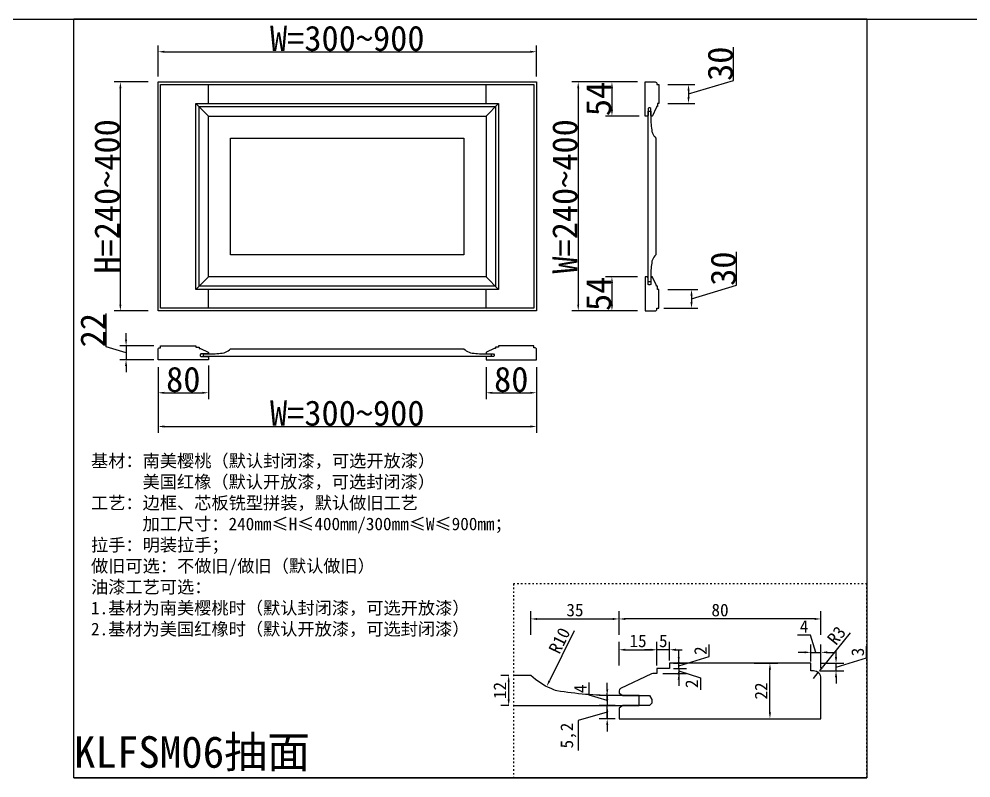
# Model space of a CAD drawing. Header units: millimetres. Extents: x 85186 to 129000, y -77269 to -36327.
# Drawn here: x 88333 to 89842, y -62371 to -61167 of the extents above; entities that cross this region are included whole.
import ezdxf

# ---------------------------------------------------------------- set-up
doc = ezdxf.new("R2010")
doc.units = ezdxf.units.MM
doc.linetypes.add('100', pattern=[30, 12, -18])
doc.layers.add('主色线', color=29, linetype='Continuous', lineweight=5)
doc.styles.add('KLF-1_宋体', font='SimSun.ttf')
doc.styles.get("Standard").update_dxf_attribs({"font": 'SimSun.ttf'})
doc.styles.add('ZB_宋体', font='SimSun.ttf')
doc.dimstyles.new('ZB16-1.0+4倍大样', dxfattribs={"dimscale": 10, "dimtxt": 2, "dimasz": 1, "dimexe": 1.25, "dimexo": 0.625, "dimgap": 0.4, "dimtad": 1, "dimdec": 1, "dimlfac": 0.25, "dimtxsty": 'Standard', "dimcen": 2.5, "dimclrd": 144, "dimclre": 144, "dimclrt": 4, "dimadec": 0, "dimazin": 0, "dimtfac": 1, "dimtdec": 1, "dimtmove": 1, "dimatfit": 3, "dimfxlon": 1, "dimarcsym": 0})
doc.dimstyles.new('客来福标注小', dxfattribs={"dimscale": 20, "dimtxt": 2, "dimasz": 0.5, "dimexe": 0.5, "dimexo": 0, "dimgap": 0.05, "dimtad": 1, "dimdec": 0, "dimzin": 0, "dimdsep": 46, "dimtxsty": 'Standard', "dimcen": 0, "dimclrd": 256, "dimclre": 256, "dimclrt": 256, "dimadec": 0, "dimazin": 0, "dimtfac": 1, "dimtdec": 0, "dimtofl": 0, "dimtmove": 1, "dimatfit": 3, "dimfxl": 2.2, "dimfxlon": 1, "dimtolj": 1, "dimtzin": 0, "dimarcsym": 0})

# ---------------------------------------------------------------- blocks, each defined once
blk = doc.blocks.new('*D2951')
at = {"lineweight": -2, "transparency": 16777216}
for p, q in [((88553.5, -61258.4), (88553.5, -61209)), ((89153.5, -61258.4), (89153.5, -61209)), ((88563.5, -61219), (89143.5, -61219))]:
    blk.add_line(p, q, dxfattribs=at)
at = {"transparency": 16777216}
for points in [[(88563.5, -61217.3), (88563.5, -61220.6), (88553.5, -61219)], [(89143.5, -61217.3), (89143.5, -61220.6), (89153.5, -61219)]]:
    blk.add_solid(points, dxfattribs=at)
at = {"layer": 'Defpoints', "color": 0, "transparency": 16777216}
for p in [(89153.5, -61219), (88553.5, -61258.4), (89153.5, -61258.4)]:
    blk.add_point(p, dxfattribs=at)
at = {"transparency": 16777216, "insert": (88853.5, -61198), "char_height": 40, "attachment_point": 5, "style": 'KLF-1_宋体'}
blk.add_mtext('\\A1;W=300~900', dxfattribs=at)
blk = doc.blocks.new('*D2952')
at = {"lineweight": -2, "transparency": 16777216}
for p, q in [((88553.5, -61719), (88553.5, -61769.8)), ((88633.5, -61716.5), (88633.5, -61769.8)), ((88563.5, -61759.8), (88623.5, -61759.8))]:
    blk.add_line(p, q, dxfattribs=at)
at = {"transparency": 16777216}
for points in [[(88563.5, -61758.2), (88563.5, -61761.5), (88553.5, -61759.8)], [(88623.5, -61758.2), (88623.5, -61761.5), (88633.5, -61759.8)]]:
    blk.add_solid(points, dxfattribs=at)
at = {"layer": 'Defpoints', "color": 0, "transparency": 16777216}
for p in [(88553.5, -61719), (88633.5, -61716.5), (88633.5, -61759.8)]:
    blk.add_point(p, dxfattribs=at)
at = {"transparency": 16777216, "insert": (88593.5, -61738.8), "char_height": 40, "attachment_point": 5, "style": 'KLF-1_宋体'}
blk.add_mtext('\\A1;80', dxfattribs=at)
blk = doc.blocks.new('*D2953')
at = {"lineweight": -2, "transparency": 16777216}
for p, q in [((89073.5, -61719), (89073.5, -61769.8)), ((89153.5, -61719), (89153.5, -61769.8)), ((89083.5, -61759.8), (89143.5, -61759.8))]:
    blk.add_line(p, q, dxfattribs=at)
at = {"transparency": 16777216}
for points in [[(89083.5, -61758.2), (89083.5, -61761.5), (89073.5, -61759.8)], [(89143.5, -61758.2), (89143.5, -61761.5), (89153.5, -61759.8)]]:
    blk.add_solid(points, dxfattribs=at)
at = {"layer": 'Defpoints', "color": 0, "transparency": 16777216}
for p in [(89073.5, -61719), (89153.5, -61719), (89153.5, -61759.8)]:
    blk.add_point(p, dxfattribs=at)
at = {"transparency": 16777216, "insert": (89113.5, -61738.8), "char_height": 40, "attachment_point": 5, "style": 'KLF-1_宋体'}
blk.add_mtext('\\A1;80', dxfattribs=at)
blk = doc.blocks.new('*D2954')
at = {"lineweight": -2, "transparency": 16777216}
for p, q in [((88537.8, -61266.9), (88483.8, -61266.9)), ((88493.8, -61619.9), (88493.8, -61276.9)), ((88537.8, -61629.9), (88483.8, -61629.9))]:
    blk.add_line(p, q, dxfattribs=at)
at = {"transparency": 16777216}
for points in [[(88492.1, -61276.9), (88495.4, -61276.9), (88493.8, -61266.9)], [(88492.1, -61619.9), (88495.4, -61619.9), (88493.8, -61629.9)]]:
    blk.add_solid(points, dxfattribs=at)
at = {"layer": 'Defpoints', "color": 0, "transparency": 16777216}
for p in [(88493.8, -61266.9), (88563, -61266.9), (88563, -61629.9)]:
    blk.add_point(p, dxfattribs=at)
at = {"transparency": 16777216, "insert": (88472.8, -61448.4), "char_height": 40, "attachment_point": 5, "rotation": 90, "style": 'KLF-1_宋体'}
blk.add_mtext('\\A1;H=240~400', dxfattribs=at)
blk = doc.blocks.new('*D2955')
at = {"lineweight": -2, "transparency": 16777216}
for p, q in [((88553.5, -61769.3), (88553.5, -61823.3)), ((89153.5, -61769.3), (89153.5, -61823.3)), ((88563.5, -61813.3), (89143.5, -61813.3))]:
    blk.add_line(p, q, dxfattribs=at)
at = {"transparency": 16777216}
for points in [[(88563.5, -61811.6), (88563.5, -61815), (88553.5, -61813.3)], [(89143.5, -61811.6), (89143.5, -61815), (89153.5, -61813.3)]]:
    blk.add_solid(points, dxfattribs=at)
at = {"layer": 'Defpoints', "color": 0, "transparency": 16777216}
for p in [(88553.5, -61736.2), (89153.5, -61736.2), (89153.5, -61813.3)]:
    blk.add_point(p, dxfattribs=at)
at = {"transparency": 16777216, "insert": (88853.5, -61792.3), "char_height": 40, "attachment_point": 5, "style": 'KLF-1_宋体'}
blk.add_mtext('\\A1;W=300~900', dxfattribs=at)
blk = doc.blocks.new('*D2956')
at = {"color": 144, "lineweight": -2, "transparency": 16777216}
for p, q in [((89284.5, -62143.5), (89284.5, -62106)), ((89594.5, -62118.5), (89294.5, -62118.5)), ((89604.5, -62143.5), (89604.5, -62106))]:
    blk.add_line(p, q, dxfattribs=at)
at = {"color": 144, "transparency": 16777216}
for points in [[(89294.5, -62116.9), (89294.5, -62120.2), (89284.5, -62118.5)], [(89594.5, -62116.9), (89594.5, -62120.2), (89604.5, -62118.5)]]:
    blk.add_solid(points, dxfattribs=at)
at = {"layer": 'Defpoints', "color": 0, "transparency": 16777216}
for p in [(89284.5, -62118.5), (89604.5, -62198.1), (89284.5, -62240.2)]:
    blk.add_point(p, dxfattribs=at)
at = {"color": 4, "transparency": 16777216, "insert": (89444.5, -62104.5), "char_height": 20, "attachment_point": 5}
blk.add_mtext('80', dxfattribs=at)
blk = doc.blocks.new('*D2957')
at = {"color": 144, "lineweight": -2, "transparency": 16777216}
for p, q in [((89109.4, -62208), (89096.9, -62208)), ((89109.4, -62246), (89109.4, -62218)), ((89109.4, -62256), (89096.9, -62256))]:
    blk.add_line(p, q, dxfattribs=at)
at = {"color": 144, "transparency": 16777216}
for points in [[(89107.7, -62218), (89111, -62218), (89109.4, -62208)], [(89107.7, -62246), (89111, -62246), (89109.4, -62256)]]:
    blk.add_solid(points, dxfattribs=at)
at = {"layer": 'Defpoints', "color": 0, "transparency": 16777216}
for p in [(89109.4, -62208), (89111.7, -62208), (89111.7, -62256)]:
    blk.add_point(p, dxfattribs=at)
at = {"color": 4, "transparency": 16777216, "insert": (89095.4, -62232), "char_height": 20, "attachment_point": 5, "rotation": 90}
blk.add_mtext('12', dxfattribs=at)
blk = doc.blocks.new('*D2958')
at = {"color": 144, "lineweight": -2, "transparency": 16777216}
for p, q in [((89498.6, -62188.8), (89536.1, -62188.8)), ((89523.6, -62266.8), (89523.6, -62198.8)), ((89505.7, -62276.8), (89536.1, -62276.8))]:
    blk.add_line(p, q, dxfattribs=at)
at = {"color": 144, "transparency": 16777216}
for points in [[(89522, -62198.8), (89525.3, -62198.8), (89523.6, -62188.8)], [(89522, -62266.8), (89525.3, -62266.8), (89523.6, -62276.8)]]:
    blk.add_solid(points, dxfattribs=at)
at = {"layer": 'Defpoints', "color": 0, "transparency": 16777216}
for p in [(89465.9, -62188.8), (89523.6, -62188.8), (89499.4, -62276.8)]:
    blk.add_point(p, dxfattribs=at)
at = {"color": 4, "transparency": 16777216, "insert": (89509.6, -62232.8), "char_height": 20, "attachment_point": 5, "rotation": 90}
blk.add_mtext('22', dxfattribs=at)
blk = doc.blocks.new('*D2959')
at = {"color": 144, "lineweight": -2, "transparency": 16777216}
for p, q in [((89144.5, -62143.5), (89144.5, -62106)), ((89154.5, -62118.5), (89274.5, -62118.5)), ((89284.5, -62143.5), (89284.5, -62106))]:
    blk.add_line(p, q, dxfattribs=at)
at = {"color": 144, "transparency": 16777216}
for points in [[(89154.5, -62116.9), (89154.5, -62120.2), (89144.5, -62118.5)], [(89274.5, -62116.9), (89274.5, -62120.2), (89284.5, -62118.5)]]:
    blk.add_solid(points, dxfattribs=at)
at = {"layer": 'Defpoints', "color": 0, "transparency": 16777216}
for p in [(89284.5, -62118.5), (89144.5, -62181.5), (89284.5, -62209.5)]:
    blk.add_point(p, dxfattribs=at)
at = {"color": 4, "transparency": 16777216, "insert": (89214.5, -62104.5), "char_height": 20, "attachment_point": 5}
blk.add_mtext('35', dxfattribs=at)
blk = doc.blocks.new('*D2960')
at = {"color": 144, "lineweight": -2, "transparency": 16777216}
for p, q in [((89676.9, -62180.3), (89676.9, -62161.5)), ((89628.4, -62178.8), (89628.4, -62168.8)), ((89603.4, -62188.8), (89640.9, -62188.8)), ((89628.4, -62194.8), (89676.9, -62180.3)), ((89628.4, -62200.9), (89628.4, -62188.8)), ((89628.4, -62200.9), (89628.4, -62188.8)), ((89603.4, -62200.9), (89640.9, -62200.9)), ((89628.4, -62210.9), (89628.4, -62220.9))]:
    blk.add_line(p, q, dxfattribs=at)
at = {"color": 144, "transparency": 16777216}
for points in [[(89626.7, -62178.8), (89630.1, -62178.8), (89628.4, -62188.8)], [(89626.7, -62210.9), (89630.1, -62210.9), (89628.4, -62200.9)]]:
    blk.add_solid(points, dxfattribs=at)
at = {"layer": 'Defpoints', "color": 0, "transparency": 16777216}
for p in [(89556.2, -62188.8), (89628.4, -62188.8), (89556.2, -62200.9)]:
    blk.add_point(p, dxfattribs=at)
at = {"color": 4, "transparency": 16777216, "insert": (89662.9, -62170.9), "char_height": 20, "attachment_point": 5, "rotation": 90}
blk.add_mtext('3', dxfattribs=at)
blk = doc.blocks.new('*D2961')
at = {"color": 144, "lineweight": -2, "transparency": 16777216}
for p, q in [((89587.8, -62144.5), (89567.5, -62144.5)), ((89596.5, -62171.5), (89587.8, -62144.5)), ((89588.5, -62185.9), (89588.5, -62159)), ((89604.5, -62196.5), (89604.5, -62159)), ((89578.5, -62171.5), (89568.5, -62171.5)), ((89588.5, -62171.5), (89604.5, -62171.5)), ((89588.5, -62171.5), (89604.5, -62171.5)), ((89614.5, -62171.5), (89624.5, -62171.5))]:
    blk.add_line(p, q, dxfattribs=at)
at = {"color": 144, "transparency": 16777216}
for points in [[(89578.5, -62169.8), (89578.5, -62173.1), (89588.5, -62171.5)], [(89614.5, -62169.8), (89614.5, -62173.1), (89604.5, -62171.5)]]:
    blk.add_solid(points, dxfattribs=at)
at = {"layer": 'Defpoints', "color": 0, "transparency": 16777216}
for p in [(89604.5, -62171.5), (89588.5, -62192.2), (89604.5, -62209.7)]:
    blk.add_point(p, dxfattribs=at)
at = {"color": 4, "transparency": 16777216, "insert": (89577.7, -62130.5), "char_height": 20, "attachment_point": 5}
blk.add_mtext('4', dxfattribs=at)
blk = doc.blocks.new('*D2962')
at = {"color": 144, "lineweight": -2, "transparency": 16777216}
for p, q in [((89650.7, -62140.3), (89606.3, -62195.7)), ((89592.5, -62212.9), (89600, -62203.5))]:
    blk.add_line(p, q, dxfattribs=at)
at = {"color": 144, "transparency": 16777216}
blk.add_solid([(89605, -62194.6), (89607.6, -62196.7), (89600, -62203.5)], dxfattribs=at)
at = {"layer": 'Defpoints', "color": 0, "transparency": 16777216}
for p in [(89600, -62203.5), (89592.5, -62212.9)]:
    blk.add_point(p, dxfattribs=at)
at = {"color": 4, "transparency": 16777216, "insert": (89629.2, -62144.7), "char_height": 20, "attachment_point": 5, "rotation": 51.2689}
blk.add_mtext('R3', dxfattribs=at)
blk = doc.blocks.new('*D2963')
at = {"color": 144, "lineweight": -2, "transparency": 16777216}
blk.add_line((89213.3, -62137.3), (89174, -62216.7), dxfattribs=at)
at = {"color": 144, "transparency": 16777216}
blk.add_solid([(89172.5, -62216), (89175.5, -62217.5), (89169.6, -62225.7)], dxfattribs=at)
at = {"layer": 'Defpoints', "color": 0, "transparency": 16777216}
for p in [(89213.3, -62137.2), (89169.6, -62225.7)]:
    blk.add_point(p, dxfattribs=at)
at = {"color": 4, "transparency": 16777216, "insert": (89190, -62152.9), "char_height": 20, "attachment_point": 5, "rotation": 63.7161}
blk.add_mtext('R10', dxfattribs=at)
blk = doc.blocks.new('*D2964')
at = {"color": 144, "lineweight": -2, "transparency": 16777216}
for p, q in [((89237.1, -62239.5), (89237.1, -62219.2)), ((89265.6, -62230), (89265.6, -62220)), ((89265.6, -62248), (89237.1, -62239.5)), ((89270.7, -62240), (89253.1, -62240)), ((89265.6, -62240), (89265.6, -62256)), ((89265.6, -62240), (89265.6, -62256)), ((89270.7, -62256), (89253.1, -62256)), ((89265.6, -62266), (89265.6, -62276))]:
    blk.add_line(p, q, dxfattribs=at)
at = {"color": 144, "transparency": 16777216}
for points in [[(89264, -62230), (89267.3, -62230), (89265.6, -62240)], [(89264, -62266), (89267.3, -62266), (89265.6, -62256)]]:
    blk.add_solid(points, dxfattribs=at)
at = {"layer": 'Defpoints', "color": 0, "transparency": 16777216}
for p in [(89277, -62240), (89265.6, -62256), (89277, -62256)]:
    blk.add_point(p, dxfattribs=at)
at = {"color": 4, "transparency": 16777216, "insert": (89223.1, -62229.3), "char_height": 20, "attachment_point": 5, "rotation": 90}
blk.add_mtext('4', dxfattribs=at)
blk = doc.blocks.new('*D2965')
at = {"color": 144, "lineweight": -2, "transparency": 16777216}
for p, q in [((89265.6, -62246), (89265.6, -62236)), ((89265.6, -62266.4), (89219.8, -62279.8)), ((89278.3, -62256), (89253.1, -62256)), ((89265.6, -62276.8), (89265.6, -62256)), ((89265.6, -62276.8), (89265.6, -62256)), ((89219.8, -62279.8), (89219.8, -62327.3)), ((89278.3, -62276.8), (89253.1, -62276.8)), ((89265.6, -62286.8), (89265.6, -62296.8))]:
    blk.add_line(p, q, dxfattribs=at)
at = {"color": 144, "transparency": 16777216}
for points in [[(89264, -62246), (89267.3, -62246), (89265.6, -62256)], [(89264, -62286.8), (89267.3, -62286.8), (89265.6, -62276.8)]]:
    blk.add_solid(points, dxfattribs=at)
at = {"layer": 'Defpoints', "color": 0, "transparency": 16777216}
for p in [(89265.6, -62256), (89284.5, -62256), (89284.5, -62276.8)]:
    blk.add_point(p, dxfattribs=at)
at = {"color": 4, "transparency": 16777216, "insert": (89204.1, -62303.5), "char_height": 20, "attachment_point": 5, "rotation": 90}
blk.add_mtext('5,2', dxfattribs=at)
blk = doc.blocks.new('*D2966')
at = {"color": 144, "lineweight": -2, "transparency": 16777216}
for p, q in [((89427.5, -62178.3), (89427.5, -62159.2)), ((89379, -62178.8), (89379, -62168.8)), ((89379, -62192.8), (89427.5, -62178.3)), ((89370.8, -62188.8), (89391.5, -62188.8)), ((89379, -62196.9), (89379, -62188.8)), ((89379, -62196.9), (89379, -62188.8)), ((89370.8, -62196.9), (89391.5, -62196.9)), ((89379, -62206.9), (89379, -62216.9))]:
    blk.add_line(p, q, dxfattribs=at)
at = {"color": 144, "transparency": 16777216}
for points in [[(89377.4, -62178.8), (89380.7, -62178.8), (89379, -62188.8)], [(89377.4, -62206.9), (89380.7, -62206.9), (89379, -62196.9)]]:
    blk.add_solid(points, dxfattribs=at)
at = {"layer": 'Defpoints', "color": 0, "transparency": 16777216}
for p in [(89364.5, -62188.8), (89379, -62188.8), (89364.5, -62196.9)]:
    blk.add_point(p, dxfattribs=at)
at = {"color": 4, "transparency": 16777216, "insert": (89413.5, -62168.8), "char_height": 20, "attachment_point": 5, "rotation": 90}
blk.add_mtext('2', dxfattribs=at)
blk = doc.blocks.new('*D2967')
at = {"color": 144, "lineweight": -2, "transparency": 16777216}
for p, q in [((89344.5, -62184.2), (89344.5, -62154.9)), ((89364.5, -62184.2), (89364.5, -62154.9)), ((89334.5, -62167.4), (89324.5, -62167.4)), ((89364.5, -62167.4), (89344.5, -62167.4)), ((89374.5, -62167.4), (89384.5, -62167.4))]:
    blk.add_line(p, q, dxfattribs=at)
at = {"color": 144, "transparency": 16777216}
for points in [[(89334.5, -62165.7), (89334.5, -62169.1), (89344.5, -62167.4)], [(89374.5, -62165.7), (89374.5, -62169.1), (89364.5, -62167.4)]]:
    blk.add_solid(points, dxfattribs=at)
at = {"layer": 'Defpoints', "color": 0, "transparency": 16777216}
for p in [(89344.5, -62167.4), (89344.5, -62190.4), (89364.5, -62190.4)]:
    blk.add_point(p, dxfattribs=at)
at = {"color": 4, "transparency": 16777216, "insert": (89354.5, -62153.4), "char_height": 20, "attachment_point": 5}
blk.add_mtext('5', dxfattribs=at)
blk = doc.blocks.new('*D2968')
at = {"color": 144, "lineweight": -2, "transparency": 16777216}
for p, q in [((89379, -62186.9), (89379, -62176.9)), ((89354, -62204.8), (89391.5, -62204.8)), ((89370.8, -62196.9), (89391.5, -62196.9)), ((89379, -62196.9), (89379, -62204.8)), ((89379, -62196.9), (89379, -62204.8)), ((89379, -62200.8), (89413.5, -62211.8)), ((89379, -62214.8), (89379, -62224.8)), ((89413.5, -62211.8), (89413.5, -62230.9))]:
    blk.add_line(p, q, dxfattribs=at)
at = {"color": 144, "transparency": 16777216}
for points in [[(89377.4, -62186.9), (89380.7, -62186.9), (89379, -62196.9)], [(89377.4, -62214.8), (89380.7, -62214.8), (89379, -62204.8)]]:
    blk.add_solid(points, dxfattribs=at)
at = {"layer": 'Defpoints', "color": 0, "transparency": 16777216}
for p in [(89344.5, -62204.8), (89364.5, -62196.9), (89379, -62204.8)]:
    blk.add_point(p, dxfattribs=at)
at = {"color": 4, "transparency": 16777216, "insert": (89399.5, -62221.3), "char_height": 20, "attachment_point": 5, "rotation": 90}
blk.add_mtext('2', dxfattribs=at)
blk = doc.blocks.new('*D2969')
at = {"color": 144, "lineweight": -2, "transparency": 16777216}
for p, q in [((89284.5, -62192.4), (89284.5, -62154.9)), ((89344.5, -62192.4), (89344.5, -62154.9)), ((89294.5, -62167.4), (89334.5, -62167.4))]:
    blk.add_line(p, q, dxfattribs=at)
at = {"color": 144, "transparency": 16777216}
for points in [[(89294.5, -62165.7), (89294.5, -62169.1), (89284.5, -62167.4)], [(89334.5, -62165.7), (89334.5, -62169.1), (89344.5, -62167.4)]]:
    blk.add_solid(points, dxfattribs=at)
at = {"layer": 'Defpoints', "color": 0, "transparency": 16777216}
for p in [(89344.5, -62167.4), (89344.5, -62204.8), (89284.5, -62232.5)]:
    blk.add_point(p, dxfattribs=at)
at = {"color": 4, "transparency": 16777216, "insert": (89314.5, -62153.4), "char_height": 20, "attachment_point": 5}
blk.add_mtext('15', dxfattribs=at)
blk = doc.blocks.new('*D2970')
at = {"lineweight": -2, "transparency": 16777216}
for p, q in [((89313.9, -61266.9), (89263.1, -61266.9)), ((89273.1, -61276.9), (89273.1, -61310.9)), ((89316.4, -61320.9), (89263.1, -61320.9))]:
    blk.add_line(p, q, dxfattribs=at)
at = {"transparency": 16777216}
for points in [[(89271.5, -61276.9), (89274.8, -61276.9), (89273.1, -61266.9)], [(89271.5, -61310.9), (89274.8, -61310.9), (89273.1, -61320.9)]]:
    blk.add_solid(points, dxfattribs=at)
at = {"layer": 'Defpoints', "color": 0, "transparency": 16777216}
for p in [(89313.9, -61266.9), (89273.1, -61320.9), (89316.4, -61320.9)]:
    blk.add_point(p, dxfattribs=at)
at = {"transparency": 16777216, "insert": (89252.1, -61293.9), "char_height": 40, "attachment_point": 5, "rotation": 90, "style": 'KLF-1_宋体'}
blk.add_mtext('\\A1;54', dxfattribs=at)
blk = doc.blocks.new('*D2971')
at = {"lineweight": -2, "transparency": 16777216}
for p, q in [((89313.9, -61575.9), (89263.1, -61575.9)), ((89273.1, -61585.9), (89273.1, -61619.9)), ((89313.9, -61629.9), (89263.1, -61629.9))]:
    blk.add_line(p, q, dxfattribs=at)
at = {"transparency": 16777216}
for points in [[(89271.5, -61585.9), (89274.8, -61585.9), (89273.1, -61575.9)], [(89271.5, -61619.9), (89274.8, -61619.9), (89273.1, -61629.9)]]:
    blk.add_solid(points, dxfattribs=at)
at = {"layer": 'Defpoints', "color": 0, "transparency": 16777216}
for p in [(89313.9, -61575.9), (89273.1, -61629.9), (89313.9, -61629.9)]:
    blk.add_point(p, dxfattribs=at)
at = {"transparency": 16777216, "insert": (89252.1, -61602.9), "char_height": 40, "attachment_point": 5, "rotation": 90, "style": 'KLF-1_宋体'}
blk.add_mtext('\\A1;54', dxfattribs=at)
blk = doc.blocks.new('*D2972')
at = {"lineweight": -2, "transparency": 16777216}
for p, q in [((89263.7, -61266.9), (89209.7, -61266.9)), ((89219.7, -61276.9), (89219.7, -61619.9)), ((89263.7, -61629.9), (89209.7, -61629.9))]:
    blk.add_line(p, q, dxfattribs=at)
at = {"transparency": 16777216}
for points in [[(89218, -61276.9), (89221.3, -61276.9), (89219.7, -61266.9)], [(89218, -61619.9), (89221.3, -61619.9), (89219.7, -61629.9)]]:
    blk.add_solid(points, dxfattribs=at)
at = {"layer": 'Defpoints', "color": 0, "transparency": 16777216}
for p in [(89296.7, -61266.9), (89219.7, -61629.9), (89296.7, -61629.9)]:
    blk.add_point(p, dxfattribs=at)
at = {"transparency": 16777216, "insert": (89198.7, -61448.4), "char_height": 40, "attachment_point": 5, "rotation": 90, "style": 'KLF-1_宋体'}
blk.add_mtext('\\A1;W=240~400', dxfattribs=at)
blk = doc.blocks.new('*D2973')
at = {"lineweight": -2, "transparency": 16777216}
for p, q in [((89466, -61264.5), (89466, -61211.5)), ((89361.6, -61270.9), (89404.5, -61270.9)), ((89394.5, -61285.9), (89466, -61264.5)), ((89394.5, -61280.9), (89394.5, -61290.9)), ((89361.6, -61300.9), (89404.5, -61300.9))]:
    blk.add_line(p, q, dxfattribs=at)
at = {"transparency": 16777216}
for points in [[(89392.9, -61280.9), (89396.2, -61280.9), (89394.5, -61270.9)], [(89392.9, -61290.9), (89396.2, -61290.9), (89394.5, -61300.9)]]:
    blk.add_solid(points, dxfattribs=at)
at = {"layer": 'Defpoints', "color": 0, "transparency": 16777216}
for p in [(89361.6, -61270.9), (89361.6, -61300.9), (89394.5, -61300.9)]:
    blk.add_point(p, dxfattribs=at)
at = {"transparency": 16777216, "insert": (89445, -61238), "char_height": 40, "attachment_point": 5, "rotation": 90}
blk.add_mtext('\\A1;30', dxfattribs=at)
blk = doc.blocks.new('*D2974')
at = {"lineweight": -2, "transparency": 16777216}
for p, q in [((89470.8, -61589.4), (89470.8, -61536.5)), ((89399.3, -61610.9), (89470.8, -61589.4)), ((89361.5, -61595.9), (89409.3, -61595.9)), ((89399.3, -61605.9), (89399.3, -61615.9)), ((89355.3, -61625.9), (89409.3, -61625.9))]:
    blk.add_line(p, q, dxfattribs=at)
at = {"transparency": 16777216}
for points in [[(89397.6, -61605.9), (89400.9, -61605.9), (89399.3, -61595.9)], [(89397.6, -61615.9), (89400.9, -61615.9), (89399.3, -61625.9)]]:
    blk.add_solid(points, dxfattribs=at)
at = {"layer": 'Defpoints', "color": 0, "transparency": 16777216}
for p in [(89361.5, -61595.9), (89347.5, -61625.9), (89399.3, -61625.9)]:
    blk.add_point(p, dxfattribs=at)
at = {"transparency": 16777216, "insert": (89449.8, -61563), "char_height": 40, "attachment_point": 5, "rotation": 90}
blk.add_mtext('\\A1;30', dxfattribs=at)
blk = doc.blocks.new('*D2975')
at = {"lineweight": -2, "transparency": 16777216}
for p, q in [((88471.3, -61687), (88471.3, -61634.2)), ((88502.8, -61675.4), (88502.8, -61665.4)), ((88502.8, -61696.4), (88471.3, -61687)), ((88546.8, -61685.4), (88492.8, -61685.4)), ((88502.8, -61685.4), (88502.8, -61707.4)), ((88546.8, -61707.4), (88492.8, -61707.4)), ((88502.8, -61717.4), (88502.8, -61727.4))]:
    blk.add_line(p, q, dxfattribs=at)
at = {"transparency": 16777216}
for points in [[(88501.1, -61675.4), (88504.4, -61675.4), (88502.8, -61685.4)], [(88501.1, -61717.4), (88504.4, -61717.4), (88502.8, -61707.4)]]:
    blk.add_solid(points, dxfattribs=at)
at = {"layer": 'Defpoints', "color": 0, "transparency": 16777216}
for p in [(88577.6, -61685.4), (88502.8, -61707.4), (88577.6, -61707.4)]:
    blk.add_point(p, dxfattribs=at)
at = {"transparency": 16777216, "insert": (88450.3, -61660.6), "char_height": 40, "attachment_point": 5, "rotation": 90, "style": 'KLF-1_宋体'}
blk.add_mtext('\\A1;22', dxfattribs=at)

msp = doc.modelspace()

# ---------------------------------------------------------------- linework, layer by layer
for p, q in [((85318.656, -61167.09), (128999.767, -61167.09)), ((89677.335, -61167.09), (88420.211, -61167.09)), ((88420.211, -61167.09), (89677.335, -61167.09)), ((88965.995, -61167.09), (88634.837, -61167.09)), ((89104.105, -61167.09), (88965.995, -61167.09)), ((88965.995, -61167.09), (89443.134, -61167.09)), ((89443.134, -61167.09), (89104.105, -61167.09)), ((89677.335, -61167.09), (89443.134, -61167.09)), ((89677.335, -61167.09), (89443.134, -61167.09)), ((88613.487, -61300.948), (89093.487, -61300.948)), ((88613.487, -61595.894), (88613.487, -61300.948)), ((89093.487, -61300.948), (89093.487, -61595.894)), ((88633.487, -61320.948), (89073.487, -61320.948)), ((88633.487, -61575.894), (88633.487, -61320.948)), ((89073.487, -61320.948), (89073.487, -61575.894)), ((88668.487, -61355.948), (89038.487, -61355.948)), ((88668.487, -61540.894), (88668.487, -61355.948)), ((89038.487, -61355.948), (89038.487, -61540.894)), ((89038.487, -61540.894), (88668.487, -61540.894)), ((89073.487, -61575.894), (88633.487, -61575.894)), ((89093.487, -61595.894), (88613.487, -61595.894)), ((88420.211, -62370.712), (89677.335, -62370.712))]:
    msp.add_line(p, q)
at = {"color": 0}
msp.add_line((88420.211, -62370.712), (88420.211, -61167.09), dxfattribs=at)
at = {"color": 3}
for q in [(88420.211, -61167.09), (89677.335, -62370.712)]:
    msp.add_line((89677.335, -61167.09), q, dxfattribs=at)
at = {"color": 0}
msp.add_lwpolyline([(88420.211, -61167.09), (89677.335, -61167.09), (89677.335, -62370.712), (88420.211, -62370.712)], close=True, dxfattribs=at)
msp.add_lwpolyline([(88553.487, -61266.948), (89153.487, -61266.948), (89153.487, -61629.894), (88553.487, -61629.894)], close=True)
for points in [[(89343.333, -61308.099), (89337.531, -61320.404, -0.28125218), (89336.642, -61320.948), (89335.752, -61320.948), (89334.752, -61319.448), (89334.752, -61308.947), (89333.252, -61307.946), (89331.752, -61307.946), (89330.752, -61308.947), (89330.752, -61319.448), (89329.752, -61320.948), (89325.551, -61320.948), (89325.551, -61266.948), (89341.543, -61266.948, -0.4141796), (89344.543, -61269.948), (89344.543, -61270.948), (89347.549, -61270.948), (89347.549, -61300.945), (89345.542, -61300.945), (89345.542, -61305.946), (89343.553, -61305.946), (89343.553, -61307.186, -0.11908783)], [(89343.333, -61588.742), (89337.531, -61576.437, 0.28125218), (89336.642, -61575.894), (89335.752, -61575.894), (89334.752, -61577.394), (89334.752, -61587.895), (89333.252, -61588.895), (89331.752, -61588.895), (89330.752, -61587.895), (89330.752, -61577.394), (89329.752, -61575.894), (89325.551, -61575.894), (89325.551, -61629.894), (89341.543, -61629.894, 0.4141796), (89344.543, -61626.894), (89344.543, -61625.894), (89347.549, -61625.894), (89347.549, -61595.896), (89345.542, -61595.896), (89345.542, -61590.896), (89343.553, -61590.896), (89343.553, -61589.656, 0.11908783)], [(88620.638, -61689.63), (88632.943, -61695.431, -0.28125218), (88633.487, -61696.321), (88633.487, -61697.211), (88631.986, -61698.211), (88621.485, -61698.211), (88620.485, -61699.711), (88620.485, -61701.211), (88621.485, -61702.211), (88631.986, -61702.211), (88633.487, -61703.211), (88633.487, -61707.412), (88553.487, -61707.412), (88553.487, -61691.42, -0.4141796), (88556.486, -61688.42), (88557.487, -61688.42), (88557.487, -61685.414), (88613.484, -61685.414), (88613.484, -61687.421), (88618.485, -61687.421), (88618.485, -61689.41), (88619.725, -61689.41, -0.11908783)], [(89086.335, -61689.63), (89074.03, -61695.431, 0.28125218), (89073.487, -61696.321), (89073.487, -61697.211), (89074.987, -61698.211), (89085.488, -61698.211), (89086.488, -61699.711), (89086.488, -61701.211), (89085.488, -61702.211), (89074.987, -61702.211), (89073.487, -61703.211), (89073.487, -61707.412), (89153.487, -61707.412), (89153.487, -61691.42, 0.4141796), (89150.487, -61688.42), (89149.487, -61688.42), (89149.487, -61685.414), (89093.489, -61685.414), (89093.489, -61687.421), (89088.488, -61687.421), (89088.488, -61689.41), (89087.248, -61689.41, 0.11908783)]]:
    msp.add_lwpolyline(points, format="xyb", close=True)
for points in [[(89336.622, -61551.26, 0.04108444), (89334.752, -61574.028), (89334.752, -61583.895), (89330.752, -61583.895), (89330.752, -61312.946), (89334.752, -61312.946), (89334.752, -61322.814, 0.04108387), (89336.622, -61345.581, 0.06232205), (89337.531, -61347.892, 0.09818071), (89342.753, -61355.948), (89342.753, -61540.894, 0.09818071), (89337.531, -61548.949, 0.06231815), (89336.622, -61551.26, 0.06231815)], [(89048.853, -61696.341, 0.04108444), (89071.621, -61698.211), (89081.488, -61698.211), (89081.488, -61702.211), (88625.485, -61702.211), (88625.485, -61698.211), (88635.352, -61698.211, 0.04108387), (88658.12, -61696.341, 0.06232205), (88660.431, -61695.432, 0.09818071), (88668.487, -61690.21), (89038.487, -61690.21, 0.09818071), (89046.542, -61695.432, 0.06231815), (89048.853, -61696.341, 0.06231815)]]:
    msp.add_lwpolyline(points, format="xyb")
at = {"color": 251, "linetype": '100', "ltscale": 0.2}
msp.add_lwpolyline([(89677.335, -62062.851), (89116.8, -62062.851), (89116.8, -62370.712), (89677.335, -62370.712)], close=True, dxfattribs=at)
at = {"color": 2}
msp.add_lwpolyline([(89335.914, -62205.693), (89286.694, -62228.897, 0.28125218), (89284.52, -62232.457), (89284.52, -62236.014), (89290.52, -62240.014), (89332.525, -62240.014), (89336.526, -62246.015), (89336.526, -62252.016), (89332.525, -62256.016), (89290.52, -62256.016), (89284.52, -62260.017), (89284.52, -62276.818), (89604.52, -62276.818), (89604.52, -62212.853, 0.4141796), (89592.521, -62200.853), (89588.52, -62200.853), (89588.52, -62188.827), (89364.529, -62188.827), (89364.529, -62196.854), (89344.527, -62196.854), (89344.527, -62204.81), (89339.567, -62204.81, 0.11908783)], format="xyb", close=True, dxfattribs=at)
msp.add_lwpolyline([(89118.796, -62256.016), (89316.526, -62256.016), (89316.526, -62240.014), (89277.057, -62240.014, -0.04108387), (89185.986, -62232.535, -0.06232205), (89176.742, -62228.899, -0.09818071), (89144.52, -62208.01), (89118.796, -62208.01)], format="xyb", dxfattribs=at)
at = {"layer": '主色线', "color": 250, "lineweight": -3}
for p, q in [((88633.487, -61300.948), (88633.487, -61270.948)), ((89073.487, -61300.948), (89073.487, -61270.948)), ((88613.487, -61300.948), (88633.487, -61320.948)), ((89073.487, -61320.948), (89093.487, -61300.948)), ((88618.487, -61305.948), (89088.487, -61305.948)), ((88618.487, -61590.894), (88618.487, -61305.948)), ((89088.487, -61305.948), (89088.487, -61590.894)), ((88633.487, -61575.894), (88613.487, -61595.894)), ((89073.487, -61575.894), (89093.487, -61595.894)), ((89088.487, -61590.894), (88618.487, -61590.894)), ((88633.487, -61625.894), (88633.487, -61595.894)), ((89073.487, -61625.894), (89073.487, -61595.894))]:
    msp.add_line(p, q, dxfattribs=at)
msp.add_lwpolyline([(88557.487, -61270.948), (89149.487, -61270.948), (89149.487, -61625.894), (88557.487, -61625.894)], close=True, dxfattribs=at)

# ---------------------------------------------------------------- texts
at = {"lineweight": 25, "attachment_point": 1}
for s, insert, char_height, width, style in [('基材：南美樱桃（默认封闭漆，可选开放漆）\\P      美国红橡（默认开放漆，可选封闭漆）\\P工艺：边框、芯板铣型拼装，默认做旧工艺\\P      加工尺寸：240mm≤H≤400mm/300mm≤W≤900mm；\\P拉手：明装拉手；\\P做旧可选：不做旧/做旧（默认做旧）\\P油漆工艺可选：\\P1.基材为南美樱桃时（默认封闭漆，可选开放漆）\\P2.基材为美国红橡时（默认开放漆，可选封闭漆）', (88447.216, -61857.775), 20, 722.3022, 'ZB_宋体'), ('KLFSM06抽面', (88420.211, -62304.511), 50, 6766.6201, 'KLF-1_宋体')]:
    msp.add_mtext(s, dxfattribs=dict(at, insert=insert, char_height=char_height, width=width, style=style))

# ---------------------------------------------------------------- dimensions: what is measured, and where the dimension line sits
at = {"color": 0}
for base, p1, p2, picture, middle in [((89153.487, -61218.975), (88553.487, -61258.438), (89153.487, -61258.438), '*D2951', (88853.487, -61197.975)), ((89153.487, -61813.305), (88553.486, -61736.242), (89153.487, -61736.242), '*D2955', (88853.487, -61792.305))]:
    dim = msp.add_linear_dim(base=base, p1=p1, p2=p2, text='W=300~900', dimstyle='客来福标注小', override={"dimtxsty": 'KLF-1_宋体'}, dxfattribs=at)
    dim.commit()
    dim.dimension.update_dxf_attribs({"geometry": picture, "text_midpoint": middle})
for base, p1, p2, picture, middle in [((89394.523, -61300.945), (89361.597, -61270.948), (89361.597, -61300.945), '*D2973', (89445.023, -61263.497)), ((89399.261, -61625.894), (89361.537, -61595.896), (89347.549, -61625.894), '*D2974', (89449.761, -61588.445))]:
    dim = msp.add_linear_dim(base=base, p1=p1, p2=p2, angle=90, dimstyle='客来福标注小', dxfattribs=at)
    dim.commit()
    dim.dimension.update_dxf_attribs({"geometry": picture, "text_midpoint": middle})
for base, p1, p2, angle, text, picture, middle in [((88493.762, -61266.948), (88562.979, -61629.894), (88562.979, -61266.948), 90, 'H=240~400', '*D2954', (88472.762, -61448.421)), ((89219.658, -61629.894), (89296.721, -61266.948), (89296.721, -61629.894), 270, 'W=240~400', '*D2972', (89198.658, -61448.421))]:
    dim = msp.add_linear_dim(base=base, p1=p1, p2=p2, angle=angle, text=text, dimstyle='客来福标注小', override={"dimtxsty": 'KLF-1_宋体'}, dxfattribs=at)
    dim.commit()
    dim.dimension.update_dxf_attribs({"geometry": picture, "text_midpoint": middle})
for base, p1, p2, angle, picture, middle in [((89273.123, -61320.948), (89313.918, -61266.948), (89316.444, -61320.948), 270, '*D2970', (89252.123, -61293.948)), ((89273.123, -61629.894), (89313.918, -61575.894), (89313.918, -61629.894), 270, '*D2971', (89252.123, -61602.894)), ((88502.753, -61707.412), (88577.592, -61685.414), (88577.592, -61707.412), 90, '*D2975', (88450.253, -61685.963))]:
    dim = msp.add_linear_dim(base=base, p1=p1, p2=p2, angle=angle, dimstyle='客来福标注小', override={"dimtxsty": 'KLF-1_宋体'}, dxfattribs=at)
    dim.commit()
    dim.dimension.update_dxf_attribs({"geometry": picture, "text_midpoint": middle})
for base, p1, p2, picture, middle in [((88633.487, -61759.84), (88553.487, -61719.045), (88633.487, -61716.519), '*D2952', (88593.487, -61738.84)), ((89153.487, -61759.84), (89073.487, -61719.045), (89153.487, -61719.045), '*D2953', (89113.487, -61738.84))]:
    dim = msp.add_linear_dim(base=base, p1=p1, p2=p2, dimstyle='客来福标注小', override={"dimtxsty": 'KLF-1_宋体'}, dxfattribs=at)
    dim.commit()
    dim.dimension.update_dxf_attribs({"geometry": picture, "text_midpoint": middle})
at = {"color": 2}
for base, p1, p2, picture, middle in [((89284.52, -62118.525), (89144.52, -62181.475), (89284.52, -62209.478), '*D2959', (89214.52, -62104.525)), ((89344.527, -62167.405), (89284.52, -62232.457), (89344.527, -62204.81), '*D2969', (89314.523, -62153.405)), ((89344.527, -62167.405), (89364.529, -62190.402), (89344.527, -62190.402), '*D2967', (89354.528, -62153.405))]:
    dim = msp.add_linear_dim(base=base, p1=p1, p2=p2, dimstyle='ZB16-1.0+4倍大样', dxfattribs=at)
    dim.commit()
    dim.dimension.update_dxf_attribs({"geometry": picture, "text_midpoint": middle})
for base, p1, p2, angle, picture, middle in [((89284.52, -62118.525), (89604.52, -62198.07), (89284.52, -62240.181), 180, '*D2956', (89444.52, -62104.525)), ((89379.048, -62188.827), (89364.529, -62196.854), (89364.529, -62188.827), 90, '*D2966', (89413.548, -62174.291)), ((89628.398, -62188.827), (89556.16, -62200.853), (89556.16, -62188.827), 90, '*D2960', (89662.898, -62176.29)), ((89523.63, -62188.827), (89499.417, -62276.818), (89465.902, -62188.827), 90, '*D2958', (89509.63, -62232.822)), ((89109.372, -62208.01), (89111.716, -62256.016), (89111.716, -62208.01), 90, '*D2957', (89095.372, -62232.013)), ((89265.647, -62256.016), (89276.955, -62240.014), (89276.955, -62256.016), 90, '*D2964', (89223.147, -62235.465))]:
    dim = msp.add_linear_dim(base=base, p1=p1, p2=p2, angle=angle, dimstyle='ZB16-1.0+4倍大样', dxfattribs=at)
    dim.commit()
    dim.dimension.update_dxf_attribs({"geometry": picture, "text_midpoint": middle})
dim = msp.add_linear_dim(base=(89604.52, -62171.476), p1=(89588.52, -62192.193), p2=(89604.52, -62209.678), dimstyle='ZB16-1.0+4倍大样', dxfattribs=at)
dim.commit()
dim.dimension.update_dxf_attribs({"geometry": '*D2961', "text_midpoint": (89583.84, -62144.489), "dimtype": 160})
dim = msp.add_radius_dim(center=(89213.307, -62137.199), mpoint=(89169.591, -62225.714), text='R10', dimstyle='ZB16-1.0+4倍大样', dxfattribs=at)
dim.commit()
dim.dimension.update_dxf_attribs({"geometry": '*D2963', "text_midpoint": (89202.507, -62159.065), "dimtype": 164})
dim = msp.add_radius_dim(center=(89592.52, -62212.853), mpoint=(89600.028, -62203.492), dimstyle='ZB16-1.0+4倍大样', dxfattribs=at)
dim.commit()
dim.dimension.update_dxf_attribs({"geometry": '*D2962', "text_midpoint": (89640.117, -62153.508), "dimtype": 164})
for base, p1, p2, picture, middle in [((89379.048, -62204.81), (89364.529, -62196.854), (89344.527, -62204.81), '*D2968', (89413.548, -62215.794)), ((89265.647, -62256.016), (89284.52, -62276.818), (89284.52, -62256.016), '*D2965', (89219.813, -62283.817))]:
    dim = msp.add_linear_dim(base=base, p1=p1, p2=p2, angle=90, dimstyle='ZB16-1.0+4倍大样', dxfattribs=at)
    dim.commit()
    dim.dimension.update_dxf_attribs({"geometry": picture, "text_midpoint": middle, "dimtype": 160})

doc.saveas('drawing.dxf')
